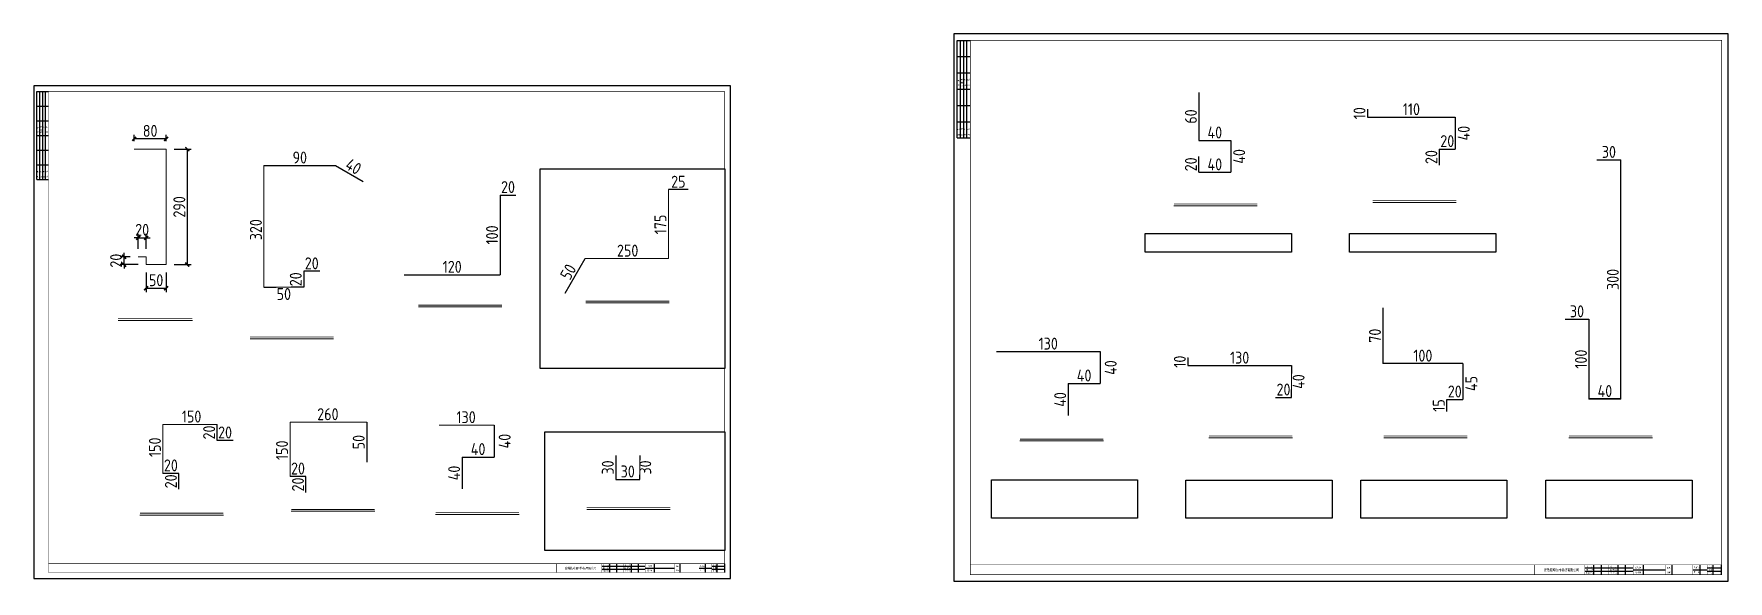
# Model space of a CAD drawing. Extents: x -196983 to 471790, y -783661 to 190401.
# Drawn here: x -107898 to -65409, y -10974 to 2758 of the extents above; entities that cross this region are included whole.
import ezdxf

# ---------------------------------------------------------------- set-up
doc = ezdxf.new("R2010")
doc.units = 0
doc.header["$LTSCALE"] = 1000
doc.header["$MEASUREMENT"] = 0
doc.layers.add('_TCH_MASK', color=7, linetype='Continuous')
doc.layers.add('PUB_TITLE', color=4, linetype='Continuous')
doc.styles.get("Standard").update_dxf_attribs({"font": 'gbenor.shx', "bigfont": 'gbcbig.shx'})
doc.styles.add('图框', font='')
doc.styles.get('图框').set_extended_font_data('SimSun')
doc.dimstyles.get("Standard").update_dxf_attribs({"dimscale": 100, "dimtxt": 3.5, "dimasz": 1, "dimexe": 2.5, "dimexo": 3, "dimgap": 1.5, "dimtad": 1, "dimdec": 0, "dimzin": 0, "dimdsep": 46, "dimtxsty": 'Standard', "dimblk": 'ARCHTICK', "dimcen": 0.09, "dimadec": 0, "dimazin": 0, "dimtfac": 1, "dimtdec": 0, "dimtix": 1, "dimtmove": 2, "dimatfit": 3, "dimfxl": 1, "dimtolj": 1, "dimtzin": 0, "dimarcsym": 0})

# ---------------------------------------------------------------- blocks, each defined once
blk = doc.blocks.new('*D1706')
at = {"layer": '_TCH_MASK', "color": 0, "lineweight": -2}
blk.add_line((-83760, -5215), (-81160, -5215), dxfattribs=at)
at = {"layer": 'Defpoints', "color": 0}
for p in [(-83760, -5215), (-81160, -5215), (-81160, -5215)]:
    blk.add_point(p, dxfattribs=at)
at = {"layer": '_TCH_MASK', "color": 0, "lineweight": 15, "insert": (-82460, -5015), "char_height": 300, "attachment_point": 5}
blk.add_mtext('\\A1;130', dxfattribs=at)
blk = doc.blocks.new('_ArchTick')
at = {"color": 0, "linetype": 'ByBlock', "const_width": 0.4}
blk.add_lwpolyline([(-0.5, -0.5), (0.5, 0.5)], dxfattribs=at)
blk = doc.blocks.new('*D1707')
at = {"layer": '_TCH_MASK', "color": 0, "lineweight": -2}
blk.add_line((-81160, -5215), (-81160, -6015), dxfattribs=at)
at = {"layer": 'Defpoints', "color": 0}
for p in [(-81160, -5215), (-81160, -6015), (-81160, -6015)]:
    blk.add_point(p, dxfattribs=at)
at = {"layer": '_TCH_MASK', "color": 0, "lineweight": 15, "insert": (-80893, -5615), "char_height": 300, "attachment_point": 5, "rotation": 90}
blk.add_mtext('\\A1;40', dxfattribs=at)
blk = doc.blocks.new('*D1708')
at = {"layer": '_TCH_MASK', "color": 0, "lineweight": -2}
blk.add_line((-81960, -6015), (-81160, -6015), dxfattribs=at)
at = {"layer": 'Defpoints', "color": 0}
for p in [(-81960, -6015), (-81160, -6015), (-81160, -6015)]:
    blk.add_point(p, dxfattribs=at)
at = {"layer": '_TCH_MASK', "color": 0, "lineweight": 15, "insert": (-81560, -5815), "char_height": 300, "attachment_point": 5}
blk.add_mtext('\\A1;40', dxfattribs=at)
blk = doc.blocks.new('*D1709')
at = {"layer": '_TCH_MASK', "color": 0, "lineweight": -2}
blk.add_line((-81960, -6015), (-81960, -6815), dxfattribs=at)
at = {"layer": 'Defpoints', "color": 0}
for p in [(-81960, -6015), (-81960, -6815), (-81960, -6815)]:
    blk.add_point(p, dxfattribs=at)
at = {"layer": '_TCH_MASK', "color": 0, "lineweight": 15, "insert": (-82160, -6415), "char_height": 300, "attachment_point": 5, "rotation": 90}
blk.add_mtext('\\A1;40', dxfattribs=at)
blk = doc.blocks.new('*D1710')
at = {"layer": '_TCH_MASK', "color": 0, "lineweight": -2}
blk.add_line((-78960, -5367), (-78960, -5567), dxfattribs=at)
at = {"layer": 'Defpoints', "color": 0}
for p in [(-78960, -5367), (-78960, -5567), (-78960, -5567)]:
    blk.add_point(p, dxfattribs=at)
at = {"layer": '_TCH_MASK', "color": 0, "lineweight": 15, "insert": (-79160, -5467), "char_height": 300, "attachment_point": 5, "rotation": 90}
blk.add_mtext('\\A1;10', dxfattribs=at)
blk = doc.blocks.new('*D1711')
at = {"layer": '_TCH_MASK', "color": 0, "lineweight": -2}
blk.add_line((-78960, -5567), (-76360, -5567), dxfattribs=at)
at = {"layer": 'Defpoints', "color": 0}
for p in [(-78960, -5567), (-76360, -5567), (-76360, -5567)]:
    blk.add_point(p, dxfattribs=at)
at = {"layer": '_TCH_MASK', "color": 0, "lineweight": 15, "insert": (-77660, -5367), "char_height": 300, "attachment_point": 5}
blk.add_mtext('\\A1;130', dxfattribs=at)
blk = doc.blocks.new('*D1712')
at = {"layer": '_TCH_MASK', "color": 0, "lineweight": -2}
for p, q in [((-76360, -5567), (-76360, -5767)), ((-76360, -6367), (-76360, -6167))]:
    blk.add_line(p, q, dxfattribs=at)
at = {"layer": 'Defpoints', "color": 0}
for p in [(-76360, -5567), (-76360, -6367), (-76360, -6367)]:
    blk.add_point(p, dxfattribs=at)
at = {"layer": '_TCH_MASK', "color": 0, "lineweight": 15, "insert": (-76181, -5967), "char_height": 300, "attachment_point": 5, "rotation": 90}
blk.add_mtext('\\A1;40', dxfattribs=at)
blk = doc.blocks.new('*D1713')
at = {"layer": '_TCH_MASK', "color": 0, "lineweight": -2}
blk.add_line((-76760, -6367), (-76360, -6367), dxfattribs=at)
at = {"layer": 'Defpoints', "color": 0}
for p in [(-76760, -6367), (-76360, -6367), (-76360, -6367)]:
    blk.add_point(p, dxfattribs=at)
at = {"layer": '_TCH_MASK', "color": 0, "lineweight": 15, "insert": (-76560, -6167), "char_height": 300, "attachment_point": 5}
blk.add_mtext('\\A1;20', dxfattribs=at)
blk = doc.blocks.new('*D1714')
at = {"layer": '_TCH_MASK', "color": 0, "lineweight": -2}
blk.add_line((-74065, -4116), (-74065, -5516), dxfattribs=at)
at = {"layer": 'Defpoints', "color": 0}
for p in [(-74065, -4116), (-74065, -5516), (-74065, -5516)]:
    blk.add_point(p, dxfattribs=at)
at = {"layer": '_TCH_MASK', "color": 0, "lineweight": 15, "insert": (-74265, -4816), "char_height": 300, "attachment_point": 5, "rotation": 90}
blk.add_mtext('\\A1;70', dxfattribs=at)
blk = doc.blocks.new('*D1715')
at = {"layer": '_TCH_MASK', "color": 0, "lineweight": -2}
blk.add_line((-72065, -5516), (-74065, -5516), dxfattribs=at)
at = {"layer": 'Defpoints', "color": 0}
for p in [(-74065, -5516), (-74065, -5516), (-72065, -5516)]:
    blk.add_point(p, dxfattribs=at)
at = {"layer": '_TCH_MASK', "color": 0, "lineweight": 15, "insert": (-73065, -5316), "char_height": 300, "attachment_point": 5}
blk.add_mtext('\\A1;100', dxfattribs=at)
blk = doc.blocks.new('*D1716')
at = {"layer": '_TCH_MASK', "color": 0, "lineweight": -2}
blk.add_line((-72065, -5516), (-72065, -6416), dxfattribs=at)
at = {"layer": 'Defpoints', "color": 0}
for p in [(-72065, -5516), (-72065, -6416), (-72065, -6416)]:
    blk.add_point(p, dxfattribs=at)
at = {"layer": '_TCH_MASK', "color": 0, "lineweight": 15, "insert": (-71848, -6016), "char_height": 300, "attachment_point": 5, "rotation": 90}
blk.add_mtext('\\A1;45', dxfattribs=at)
blk = doc.blocks.new('*D1717')
at = {"layer": '_TCH_MASK', "color": 0, "lineweight": -2}
blk.add_line((-72465, -6416), (-72065, -6416), dxfattribs=at)
at = {"layer": 'Defpoints', "color": 0}
for p in [(-72465, -6416), (-72065, -6416), (-72065, -6416)]:
    blk.add_point(p, dxfattribs=at)
at = {"layer": '_TCH_MASK', "color": 0, "lineweight": 15, "insert": (-72265, -6216), "char_height": 300, "attachment_point": 5}
blk.add_mtext('\\A1;20', dxfattribs=at)
blk = doc.blocks.new('*D1718')
at = {"layer": '_TCH_MASK', "color": 0, "lineweight": -2}
blk.add_line((-72465, -6716), (-72465, -6416), dxfattribs=at)
at = {"layer": 'Defpoints', "color": 0}
for p in [(-72465, -6416), (-72465, -6416), (-72465, -6716)]:
    blk.add_point(p, dxfattribs=at)
at = {"layer": '_TCH_MASK', "color": 0, "lineweight": 15, "insert": (-72665, -6566), "char_height": 300, "attachment_point": 5, "rotation": 90}
blk.add_mtext('\\A1;15', dxfattribs=at)
blk = doc.blocks.new('*D1719')
at = {"layer": '_TCH_MASK', "color": 0, "lineweight": -2}
blk.add_line((-69499, -4404), (-68899, -4404), dxfattribs=at)
at = {"layer": 'Defpoints', "color": 0}
for p in [(-69499, -4404), (-68899, -4404), (-68899, -4404)]:
    blk.add_point(p, dxfattribs=at)
at = {"layer": '_TCH_MASK', "color": 0, "lineweight": 15, "insert": (-69199, -4204), "char_height": 300, "attachment_point": 5}
blk.add_mtext('\\A1;30', dxfattribs=at)
blk = doc.blocks.new('*D1720')
at = {"layer": '_TCH_MASK', "color": 0, "lineweight": -2}
blk.add_line((-68899, -4404), (-68899, -6404), dxfattribs=at)
at = {"layer": 'Defpoints', "color": 0}
for p in [(-68899, -4404), (-68899, -6404), (-68899, -6404)]:
    blk.add_point(p, dxfattribs=at)
at = {"layer": '_TCH_MASK', "color": 0, "lineweight": 15, "insert": (-69099, -5404), "char_height": 300, "attachment_point": 5, "rotation": 90}
blk.add_mtext('\\A1;100', dxfattribs=at)
blk = doc.blocks.new('*D1721')
at = {"layer": '_TCH_MASK', "color": 0, "lineweight": -2}
blk.add_line((-68099, -6404), (-68899, -6404), dxfattribs=at)
at = {"layer": 'Defpoints', "color": 0}
for p in [(-68899, -6404), (-68899, -6404), (-68099, -6404)]:
    blk.add_point(p, dxfattribs=at)
at = {"layer": '_TCH_MASK', "color": 0, "lineweight": 15, "insert": (-68499, -6204), "char_height": 300, "attachment_point": 5}
blk.add_mtext('\\A1;40', dxfattribs=at)
blk = doc.blocks.new('*D1722')
at = {"layer": '_TCH_MASK', "color": 0, "lineweight": -2}
blk.add_line((-68099, -6404), (-68099, -404), dxfattribs=at)
at = {"layer": 'Defpoints', "color": 0}
for p in [(-68099, -404), (-68099, -404), (-68099, -6404)]:
    blk.add_point(p, dxfattribs=at)
at = {"layer": '_TCH_MASK', "color": 0, "lineweight": 15, "insert": (-68299, -3404), "char_height": 300, "attachment_point": 5, "rotation": 90}
blk.add_mtext('\\A1;300', dxfattribs=at)
blk = doc.blocks.new('*D1723')
at = {"layer": '_TCH_MASK', "color": 0, "lineweight": -2}
blk.add_line((-68699, -404), (-68099, -404), dxfattribs=at)
at = {"layer": 'Defpoints', "color": 0}
for p in [(-68699, -404), (-68099, -404), (-68099, -404)]:
    blk.add_point(p, dxfattribs=at)
at = {"layer": '_TCH_MASK', "color": 0, "lineweight": 15, "insert": (-68399, -204), "char_height": 300, "attachment_point": 5}
blk.add_mtext('\\A1;30', dxfattribs=at)
blk = doc.blocks.new('*D1724')
at = {"layer": '_TCH_MASK', "color": 0, "lineweight": -2}
blk.add_line((-78682, 1284), (-78682, 84), dxfattribs=at)
at = {"layer": 'Defpoints', "color": 0}
for p in [(-78682, 1284), (-78682, 84), (-78682, 84)]:
    blk.add_point(p, dxfattribs=at)
at = {"layer": '_TCH_MASK', "color": 0, "lineweight": 15, "insert": (-78882, 684), "char_height": 300, "attachment_point": 5, "rotation": 90}
blk.add_mtext('\\A1;60', dxfattribs=at)
blk = doc.blocks.new('*D1725')
at = {"layer": '_TCH_MASK', "color": 0, "lineweight": -2}
blk.add_line((-78682, 84), (-77882, 84), dxfattribs=at)
at = {"layer": 'Defpoints', "color": 0}
for p in [(-78682, 84), (-77882, 84), (-77882, 84)]:
    blk.add_point(p, dxfattribs=at)
at = {"layer": '_TCH_MASK', "color": 0, "lineweight": 15, "insert": (-78282, 284), "char_height": 300, "attachment_point": 5}
blk.add_mtext('\\A1;40', dxfattribs=at)
blk = doc.blocks.new('*D1726')
at = {"layer": '_TCH_MASK', "color": 0, "lineweight": -2}
blk.add_line((-77882, 84), (-77882, -716), dxfattribs=at)
at = {"layer": 'Defpoints', "color": 0}
for p in [(-77882, 84), (-77882, -716), (-77882, -716)]:
    blk.add_point(p, dxfattribs=at)
at = {"layer": '_TCH_MASK', "color": 0, "lineweight": 15, "insert": (-77671, -316), "char_height": 300, "attachment_point": 5, "rotation": 90}
blk.add_mtext('\\A1;40', dxfattribs=at)
blk = doc.blocks.new('*D1727')
at = {"layer": '_TCH_MASK', "color": 0, "lineweight": -2}
blk.add_line((-78682, -716), (-77882, -716), dxfattribs=at)
at = {"layer": 'Defpoints', "color": 0}
for p in [(-78682, -716), (-77882, -716), (-77882, -716)]:
    blk.add_point(p, dxfattribs=at)
at = {"layer": '_TCH_MASK', "color": 0, "lineweight": 15, "insert": (-78282, -516), "char_height": 300, "attachment_point": 5}
blk.add_mtext('\\A1;40', dxfattribs=at)
blk = doc.blocks.new('*D1728')
at = {"layer": '_TCH_MASK', "color": 0, "lineweight": -2}
blk.add_line((-78682, -716), (-78682, -316), dxfattribs=at)
at = {"layer": 'Defpoints', "color": 0}
for p in [(-78682, -316), (-78682, -316), (-78682, -716)]:
    blk.add_point(p, dxfattribs=at)
at = {"layer": '_TCH_MASK', "color": 0, "lineweight": 15, "insert": (-78882, -516), "char_height": 300, "attachment_point": 5, "rotation": 90}
blk.add_mtext('\\A1;20', dxfattribs=at)
blk = doc.blocks.new('*D1729')
at = {"layer": '_TCH_MASK', "color": 0, "lineweight": -2}
blk.add_line((-74452, 867), (-74452, 667), dxfattribs=at)
at = {"layer": 'Defpoints', "color": 0}
for p in [(-74452, 867), (-74452, 667), (-74452, 667)]:
    blk.add_point(p, dxfattribs=at)
at = {"layer": '_TCH_MASK', "color": 0, "lineweight": 15, "insert": (-74652, 767), "char_height": 300, "attachment_point": 5, "rotation": 90}
blk.add_mtext('\\A1;10', dxfattribs=at)
blk = doc.blocks.new('*D1730')
at = {"layer": '_TCH_MASK', "color": 0, "lineweight": -2}
blk.add_line((-74452, 667), (-72252, 667), dxfattribs=at)
at = {"layer": 'Defpoints', "color": 0}
for p in [(-74452, 667), (-72252, 667), (-72252, 667)]:
    blk.add_point(p, dxfattribs=at)
at = {"layer": '_TCH_MASK', "color": 0, "lineweight": 15, "insert": (-73352, 867), "char_height": 300, "attachment_point": 5}
blk.add_mtext('\\A1;110', dxfattribs=at)
blk = doc.blocks.new('*D1731')
at = {"layer": '_TCH_MASK', "color": 0, "lineweight": -2}
blk.add_line((-72252, 667), (-72252, -133), dxfattribs=at)
at = {"layer": 'Defpoints', "color": 0}
for p in [(-72252, 667), (-72252, -133), (-72252, -133)]:
    blk.add_point(p, dxfattribs=at)
at = {"layer": '_TCH_MASK', "color": 0, "lineweight": 15, "insert": (-72038, 267), "char_height": 300, "attachment_point": 5, "rotation": 90}
blk.add_mtext('\\A1;40', dxfattribs=at)
blk = doc.blocks.new('*D1732')
at = {"layer": '_TCH_MASK', "color": 0, "lineweight": -2}
blk.add_line((-72652, -133), (-72252, -133), dxfattribs=at)
at = {"layer": 'Defpoints', "color": 0}
for p in [(-72652, -133), (-72252, -133), (-72252, -133)]:
    blk.add_point(p, dxfattribs=at)
at = {"layer": '_TCH_MASK', "color": 0, "lineweight": 15, "insert": (-72452, 67), "char_height": 300, "attachment_point": 5}
blk.add_mtext('\\A1;20', dxfattribs=at)
blk = doc.blocks.new('*D1733')
at = {"layer": '_TCH_MASK', "color": 0, "lineweight": -2}
blk.add_line((-72652, -133), (-72652, -533), dxfattribs=at)
at = {"layer": 'Defpoints', "color": 0}
for p in [(-72652, -133), (-72652, -533), (-72652, -533)]:
    blk.add_point(p, dxfattribs=at)
at = {"layer": '_TCH_MASK', "color": 0, "lineweight": 15, "insert": (-72852, -333), "char_height": 300, "attachment_point": 5, "rotation": 90}
blk.add_mtext('\\A1;20', dxfattribs=at)
blk = doc.blocks.new('$titleblk$00000095')
for p, q in [((-150, 20), (-150, 0)), ((-150, 20), (0, 20)), ((-150, 15), (-75, 15)), ((-150, 10), (-75, 10)), ((-150, 5), (-75, 5)), ((-125, 20), (-125, 0)), ((-100, 20), (-100, 0)), ((-75, 20), (-75, 0)), ((-75, 20), (-75, 0)), ((-75, 15), (0, 15)), ((-75, 10), (0, 10)), ((-75, 5), (0, 5)), ((-50, 20), (-50, 0)), ((-25, 20), (-25, 0)), ((0, 20), (0, 0))]:
    blk.add_line(p, q)
at = {"width": 0.8}
for s, p in [('建   筑', (-146.4, 15.6)), ('结   构', (-146.4, 10.9)), ('通   讯', (-146.4, 0.9)), ('电   气', (-146.4, 5.6)), ('给 排 水', (-71, 10.9)), ('暖  通', (-70.3, 15.7)), ('工   艺', (-70.3, 6.1)), ('自   控', (-70.3, 1.2))]:
    blk.add_text(s, height=3.51, dxfattribs=at).set_placement(p)
blk = doc.blocks.new('新块')
for p, q in [((-5840, 800), (-8800, 800)), ((-5840, 600), (-8800, 600)), ((-8240, 400), (-8240, 1000)), ((-7780, 400), (-7780, 1000)), ((-6760, 400), (-6760, 1000)), ((-6300, 400), (-6300, 1000)), ((-5840, 700), (-3840, 700)), ((-5200, 400), (-5200, 1000)), ((-3440, 400), (-3440, 1000)), ((-2160, 700), (-1280, 700)), ((-1720, 400), (-1720, 1000)), ((-400, 800), (-1280, 800)), ((-400, 600), (-1280, 600)), ((-920, 400), (-920, 1000)), ((-400, 400), (-400, 1000))]:
    blk.add_line(p, q)
for points, const_width in [([(-11880, 400), (-11880, 1000), (-400, 1000)], 32), ([(-8800, 400), (-8800, 1000)], 20), ([(-7320, 400), (-7320, 1000)], 20), ([(-5840, 400), (-5840, 1000)], 20), ([(-3840, 400), (-3840, 1000)], 20), ([(-2160, 400), (-2160, 1000)], 20), ([(-1280, 400), (-1280, 1000)], 20)]:
    blk.add_lwpolyline(points, dxfattribs=dict(const_width=const_width))
at = {"layer": 'PUB_TITLE'}
blk.add_lwpolyline([(-47560, 0), (0, 0), (0, 33640), (-47560, 33640)], close=True, dxfattribs=at)
at = {"layer": 'PUB_TITLE', "const_width": 40}
blk.add_lwpolyline([(-46560, 400), (-400, 400), (-400, 33240), (-46560, 33240)], close=True, dxfattribs=at)
at = {"layer": 'PUB_TITLE', "const_width": 32}
blk.add_lwpolyline([(-400, 1000), (-46560, 1000)], dxfattribs=at)
at = {"layer": 'PUB_TITLE', "xscale": 40, "yscale": 40, "zscale": 40, "rotation": 90}
blk.add_blockref('$titleblk$00000095', (-46560, 33240), dxfattribs=at)
at = {"style": '图框', "width": 0.8}
for s, height, p in [('安徽乾坤建材科技有限公司', 160, (-11315, 604)), ('项目负责人', 80, (-8739, 457)), ('审    核', 80, (-8702, 659)), ('审    定', 80, (-8701, 854)), ('设计负责人', 80, (-7265, 659)), ('校    对', 80, (-7217, 851)), ('设 计 人', 80, (-7213, 457)), ('项目名称', 80, (-5712, 494)), ('工程名称', 80, (-5712, 794)), ('名称', 80, (-3732, 498)), ('图纸', 80, (-3732, 778)), ('工程编号', 80, (-2112, 803)), ('图   号', 80, (-2098, 504)), ('比 例', 80, (-1211, 457)), ('阶 段', 80, (-1205, 851)), ('日 期', 80, (-1212, 659))]:
    blk.add_text(s, height=height, dxfattribs=at).set_placement(p)
for tag, p in [('项目负责人', (-8228, 444)), ('审定人', (-8147, 838)), ('审核人', (-8147, 641)), ('设计负责人', (-6745, 649)), ('设计人', (-6659, 447)), ('校对', (-6621, 837)), ('项目名称', (-5026, 479)), ('工程名称', (-5026, 781)), ('图名', (-3347, 649)), ('图号', (-1657, 502)), ('日期', (-905, 632)), ('阶段', (-810, 832)), ('比例', (-810, 446))]:
    blk.add_attdef(tag, p, '', height=120)
blk = doc.blocks.new('*D1792')
at = {"layer": '_TCH_MASK', "color": 0, "lineweight": -2}
blk.add_line((-96358, -7061), (-96358, -7861), dxfattribs=at)
at = {"layer": 'Defpoints', "color": 0}
for p in [(-96358, -7061), (-96358, -7861), (-96358, -7861)]:
    blk.add_point(p, dxfattribs=at)
at = {"layer": '_TCH_MASK', "color": 0, "lineweight": 15, "insert": (-96091, -7461), "char_height": 300, "attachment_point": 5, "rotation": 90}
blk.add_mtext('\\A1;40', dxfattribs=at)
blk = doc.blocks.new('*D1793')
at = {"layer": '_TCH_MASK', "color": 0, "lineweight": -2}
blk.add_line((-97158, -7861), (-96358, -7861), dxfattribs=at)
at = {"layer": 'Defpoints', "color": 0}
for p in [(-97158, -7861), (-96358, -7861), (-96358, -7861)]:
    blk.add_point(p, dxfattribs=at)
at = {"layer": '_TCH_MASK', "color": 0, "lineweight": 15, "insert": (-96758, -7661), "char_height": 300, "attachment_point": 5}
blk.add_mtext('\\A1;40', dxfattribs=at)
blk = doc.blocks.new('*D1794')
at = {"layer": '_TCH_MASK', "color": 0, "lineweight": -2}
blk.add_line((-97158, -7861), (-97158, -8661), dxfattribs=at)
at = {"layer": 'Defpoints', "color": 0}
for p in [(-97158, -7861), (-97158, -8661), (-97158, -8661)]:
    blk.add_point(p, dxfattribs=at)
at = {"layer": '_TCH_MASK', "color": 0, "lineweight": 15, "insert": (-97358, -8261), "char_height": 300, "attachment_point": 5, "rotation": 90}
blk.add_mtext('\\A1;40', dxfattribs=at)
blk = doc.blocks.new('*D1795')
at = {"layer": '_TCH_MASK', "color": 0, "lineweight": -2}
blk.add_line((-93305, -7822), (-93305, -8422), dxfattribs=at)
at = {"layer": 'Defpoints', "color": 0}
for p in [(-93305, -7822), (-93305, -8422), (-93305, -8422)]:
    blk.add_point(p, dxfattribs=at)
at = {"layer": '_TCH_MASK', "color": 0, "lineweight": 15, "insert": (-93505, -8122), "char_height": 300, "attachment_point": 5, "rotation": 90}
blk.add_mtext('\\A1;30', dxfattribs=at)
blk = doc.blocks.new('*D1796')
at = {"layer": '_TCH_MASK', "color": 0, "lineweight": -2}
blk.add_line((-93305, -8422), (-92705, -8422), dxfattribs=at)
at = {"layer": 'Defpoints', "color": 0}
for p in [(-93305, -8422), (-92705, -8422), (-92705, -8422)]:
    blk.add_point(p, dxfattribs=at)
at = {"layer": '_TCH_MASK', "color": 0, "lineweight": 15, "insert": (-93005, -8222), "char_height": 300, "attachment_point": 5}
blk.add_mtext('\\A1;30', dxfattribs=at)
blk = doc.blocks.new('*D1797')
at = {"layer": '_TCH_MASK', "color": 0, "lineweight": -2}
for p, q in [((-92705, -7822), (-92705, -7935)), ((-92705, -8422), (-92705, -8310))]:
    blk.add_line(p, q, dxfattribs=at)
at = {"layer": 'Defpoints', "color": 0}
for p in [(-92705, -7822), (-92705, -8422), (-92705, -8422)]:
    blk.add_point(p, dxfattribs=at)
at = {"layer": '_TCH_MASK', "color": 0, "lineweight": 15, "insert": (-92566, -8122), "char_height": 300, "attachment_point": 5, "rotation": 90}
blk.add_mtext('\\A1;30', dxfattribs=at)
blk = doc.blocks.new('*D1798')
at = {"layer": '_TCH_MASK', "color": 0, "lineweight": -2}
blk.add_line((-101075, -8749), (-101075, -8349), dxfattribs=at)
at = {"layer": 'Defpoints', "color": 0}
for p in [(-101075, -8349), (-101075, -8349), (-101075, -8749)]:
    blk.add_point(p, dxfattribs=at)
at = {"layer": '_TCH_MASK', "color": 0, "lineweight": 15, "insert": (-101275, -8549), "char_height": 300, "attachment_point": 5, "rotation": 90}
blk.add_mtext('\\A1;20', dxfattribs=at)
blk = doc.blocks.new('*D1799')
at = {"layer": '_TCH_MASK', "color": 0, "lineweight": -2}
blk.add_line((-101075, -8349), (-101475, -8349), dxfattribs=at)
at = {"layer": 'Defpoints', "color": 0}
for p in [(-101475, -8349), (-101475, -8349), (-101075, -8349)]:
    blk.add_point(p, dxfattribs=at)
at = {"layer": '_TCH_MASK', "color": 0, "lineweight": 15, "insert": (-101275, -8149), "char_height": 300, "attachment_point": 5}
blk.add_mtext('\\A1;20', dxfattribs=at)
blk = doc.blocks.new('*D1800')
at = {"layer": '_TCH_MASK', "color": 0, "lineweight": -2}
blk.add_line((-99552, -6986), (-99552, -7986), dxfattribs=at)
at = {"layer": 'Defpoints', "color": 0}
for p in [(-99552, -6986), (-99552, -7986), (-99552, -7986)]:
    blk.add_point(p, dxfattribs=at)
at = {"layer": '_TCH_MASK', "color": 0, "lineweight": 15, "insert": (-99752, -7486), "char_height": 300, "attachment_point": 5, "rotation": 90}
blk.add_mtext('\\A1;50', dxfattribs=at)
blk = doc.blocks.new('*D1801')
at = {"layer": '_TCH_MASK', "color": 0, "lineweight": -2}
blk.add_line((-102904, -7444), (-103304, -7444), dxfattribs=at)
at = {"layer": 'Defpoints', "color": 0}
for p in [(-103304, -7444), (-103304, -7444), (-102904, -7444)]:
    blk.add_point(p, dxfattribs=at)
at = {"layer": '_TCH_MASK', "color": 0, "lineweight": 15, "insert": (-103104, -7244), "char_height": 300, "attachment_point": 5}
blk.add_mtext('\\A1;20', dxfattribs=at)
blk = doc.blocks.new('*D1802')
at = {"layer": '_TCH_MASK', "color": 0, "lineweight": -2}
blk.add_line((-103304, -7444), (-103304, -7044), dxfattribs=at)
at = {"layer": 'Defpoints', "color": 0}
for p in [(-103304, -7044), (-103304, -7044), (-103304, -7444)]:
    blk.add_point(p, dxfattribs=at)
at = {"layer": '_TCH_MASK', "color": 0, "lineweight": 15, "insert": (-103504, -7244), "char_height": 300, "attachment_point": 5, "rotation": 90}
blk.add_mtext('\\A1;20', dxfattribs=at)
blk = doc.blocks.new('*D1803')
at = {"layer": '_TCH_MASK', "color": 0, "lineweight": -2}
blk.add_line((-104262, -8270), (-104662, -8270), dxfattribs=at)
at = {"layer": 'Defpoints', "color": 0}
for p in [(-104662, -8270), (-104662, -8270), (-104262, -8270)]:
    blk.add_point(p, dxfattribs=at)
at = {"layer": '_TCH_MASK', "color": 0, "lineweight": 15, "insert": (-104462, -8070), "char_height": 300, "attachment_point": 5}
blk.add_mtext('\\A1;20', dxfattribs=at)
blk = doc.blocks.new('*D1804')
at = {"layer": '_TCH_MASK', "color": 0, "lineweight": -2}
blk.add_line((-104262, -8670), (-104262, -8270), dxfattribs=at)
at = {"layer": 'Defpoints', "color": 0}
for p in [(-104262, -8270), (-104262, -8270), (-104262, -8670)]:
    blk.add_point(p, dxfattribs=at)
at = {"layer": '_TCH_MASK', "color": 0, "lineweight": 15, "insert": (-104462, -8470), "char_height": 300, "attachment_point": 5, "rotation": 90}
blk.add_mtext('\\A1;20', dxfattribs=at)
blk = doc.blocks.new('*D1805')
at = {"layer": '_TCH_MASK', "color": 0, "lineweight": -2}
blk.add_line((-91486, -1151), (-91986, -1151), dxfattribs=at)
at = {"layer": 'Defpoints', "color": 0}
for p in [(-91986, -1151), (-91986, -1151), (-91486, -1151)]:
    blk.add_point(p, dxfattribs=at)
at = {"layer": '_TCH_MASK', "color": 0, "lineweight": 15, "insert": (-91736, -951), "char_height": 300, "attachment_point": 5}
blk.add_mtext('\\A1;25', dxfattribs=at)
blk = doc.blocks.new('*D1806')
at = {"layer": '_TCH_MASK', "color": 0, "lineweight": -2}
blk.add_line((-94575, -3747), (-94075, -2881), dxfattribs=at)
at = {"layer": 'Defpoints', "color": 0}
for p in [(-94075, -2881), (-94075, -2881), (-94575, -3747)]:
    blk.add_point(p, dxfattribs=at)
at = {"layer": '_TCH_MASK', "color": 0, "lineweight": 15, "insert": (-94498, -3214), "char_height": 300, "attachment_point": 5, "rotation": 60}
blk.add_mtext('\\A1;50', dxfattribs=at)
blk = doc.blocks.new('*D1807')
at = {"layer": '_TCH_MASK', "color": 0, "lineweight": -2}
blk.add_line((-98608, -3287), (-96208, -3287), dxfattribs=at)
at = {"layer": 'Defpoints', "color": 0}
for p in [(-98608, -3287), (-96208, -3287), (-96208, -3287)]:
    blk.add_point(p, dxfattribs=at)
at = {"layer": '_TCH_MASK', "color": 0, "lineweight": 15, "insert": (-97408, -3087), "char_height": 300, "attachment_point": 5}
blk.add_mtext('\\A1;120', dxfattribs=at)
blk = doc.blocks.new('*D1808')
at = {"layer": '_TCH_MASK', "color": 0, "lineweight": -2}
blk.add_line((-96208, -1287), (-96208, -3287), dxfattribs=at)
at = {"layer": 'Defpoints', "color": 0}
for p in [(-96208, -1287), (-96208, -3287), (-96208, -3287)]:
    blk.add_point(p, dxfattribs=at)
at = {"layer": '_TCH_MASK', "color": 0, "lineweight": 15, "insert": (-96408, -2287), "char_height": 300, "attachment_point": 5, "rotation": 90}
blk.add_mtext('\\A1;100', dxfattribs=at)
blk = doc.blocks.new('*D1809')
at = {"layer": '_TCH_MASK', "color": 0, "lineweight": -2}
blk.add_line((-96208, -1287), (-95808, -1287), dxfattribs=at)
at = {"layer": 'Defpoints', "color": 0}
for p in [(-96208, -1287), (-95808, -1287), (-95808, -1287)]:
    blk.add_point(p, dxfattribs=at)
at = {"layer": '_TCH_MASK', "color": 0, "lineweight": 15, "insert": (-96008, -1087), "char_height": 300, "attachment_point": 5}
blk.add_mtext('\\A1;20', dxfattribs=at)
blk = doc.blocks.new('*D1810')
at = {"layer": '_TCH_MASK', "color": 0, "lineweight": -2}
blk.add_line((-100730, -3200), (-101130, -3200), dxfattribs=at)
at = {"layer": 'Defpoints', "color": 0}
for p in [(-101130, -3200), (-101130, -3200), (-100730, -3200)]:
    blk.add_point(p, dxfattribs=at)
at = {"layer": '_TCH_MASK', "color": 0, "lineweight": 15, "insert": (-100930, -3000), "char_height": 300, "attachment_point": 5}
blk.add_mtext('\\A1;20', dxfattribs=at)
blk = doc.blocks.new('*D1811')
at = {"layer": '_TCH_MASK', "color": 0, "lineweight": -2}
blk.add_line((-101130, -3200), (-101130, -3600), dxfattribs=at)
at = {"layer": 'Defpoints', "color": 0}
for p in [(-101130, -3200), (-101130, -3600), (-101130, -3600)]:
    blk.add_point(p, dxfattribs=at)
at = {"layer": '_TCH_MASK', "color": 0, "lineweight": 15, "insert": (-101330, -3400), "char_height": 300, "attachment_point": 5, "rotation": 90}
blk.add_mtext('\\A1;20', dxfattribs=at)
blk = doc.blocks.new('*D1812')
at = {"layer": '_TCH_MASK', "color": 0, "lineweight": -2}
for p, q in [((-102130, -3600), (-101818, -3600)), ((-101130, -3600), (-101442, -3600))]:
    blk.add_line(p, q, dxfattribs=at)
at = {"layer": 'Defpoints', "color": 0}
for p in [(-102130, -3600), (-101130, -3600), (-101130, -3600)]:
    blk.add_point(p, dxfattribs=at)
at = {"layer": '_TCH_MASK', "color": 0, "lineweight": 15, "insert": (-101630, -3770), "char_height": 300, "attachment_point": 5}
blk.add_mtext('\\A1;50', dxfattribs=at)
blk = doc.blocks.new('*D1813')
at = {"layer": '_TCH_MASK', "color": 0, "lineweight": -2}
blk.add_line((-102130, -545), (-100330, -545), dxfattribs=at)
at = {"layer": 'Defpoints', "color": 0}
for p in [(-102130, -545), (-100330, -545), (-100330, -545)]:
    blk.add_point(p, dxfattribs=at)
at = {"layer": '_TCH_MASK', "color": 0, "lineweight": 15, "insert": (-101230, -345), "char_height": 300, "attachment_point": 5}
blk.add_mtext('\\A1;90', dxfattribs=at)
blk = doc.blocks.new('*D1814')
at = {"layer": '_TCH_MASK', "color": 0, "lineweight": -2}
blk.add_line((-100330, -545), (-99637, -945), dxfattribs=at)
at = {"layer": 'Defpoints', "color": 0}
for p in [(-100330, -545), (-99637, -945), (-99637, -945)]:
    blk.add_point(p, dxfattribs=at)
at = {"layer": '_TCH_MASK', "color": 0, "lineweight": 15, "insert": (-99884, -571), "char_height": 300, "attachment_point": 5, "rotation": 330}
blk.add_mtext('\\A1;40', dxfattribs=at)
blk = doc.blocks.new('*D1815')
at = {"layer": '_TCH_MASK', "color": 0, "lineweight": -2}
for p, q in [((-105383, 67), (-105383, 224)), ((-104583, 124), (-105383, 124)), ((-104583, 67), (-104583, 224))]:
    blk.add_line(p, q, dxfattribs=at)
at = {"layer": 'Defpoints', "color": 0}
for p in [(-105383, 124), (-105383, -133), (-104583, -133)]:
    blk.add_point(p, dxfattribs=at)
at = {"layer": '_TCH_MASK', "color": 0, "lineweight": -2, "xscale": 100, "yscale": 100, "zscale": 100, "rotation": 180}
blk.add_blockref('_ArchTick', (-105383, 124), dxfattribs=at)
at = {"layer": '_TCH_MASK', "color": 0, "lineweight": -2, "xscale": 100, "yscale": 100, "zscale": 100}
blk.add_blockref('_ArchTick', (-104583, 124), dxfattribs=at)
at = {"layer": '_TCH_MASK', "color": 0, "lineweight": 15, "insert": (-104983, 324), "char_height": 300, "attachment_point": 5}
blk.add_mtext('\\A1;80', dxfattribs=at)
blk = doc.blocks.new('*D1816')
at = {"layer": '_TCH_MASK', "color": 0, "lineweight": -2}
for p, q in [((-104383, -133), (-103951, -133)), ((-104051, -133), (-104051, -3033)), ((-104383, -3033), (-103951, -3033))]:
    blk.add_line(p, q, dxfattribs=at)
at = {"layer": 'Defpoints', "color": 0}
for p in [(-104583, -133), (-104583, -3033), (-104051, -3033)]:
    blk.add_point(p, dxfattribs=at)
at = {"layer": '_TCH_MASK', "color": 0, "lineweight": -2, "xscale": 100, "yscale": 100, "zscale": 100}
for p, rotation in [((-104051, -133), 90), ((-104051, -3033), 270)]:
    blk.add_blockref('_ArchTick', p, dxfattribs=dict(at, rotation=rotation))
at = {"layer": '_TCH_MASK', "color": 0, "lineweight": 15, "insert": (-104251, -1583), "char_height": 300, "attachment_point": 5, "rotation": 90}
blk.add_mtext('\\A1;290', dxfattribs=at)
blk = doc.blocks.new('*D1817')
at = {"layer": '_TCH_MASK', "color": 0, "lineweight": -2}
for p, q in [((-105083, -3233), (-105083, -3723)), ((-104583, -3233), (-104583, -3723)), ((-105083, -3623), (-104583, -3623))]:
    blk.add_line(p, q, dxfattribs=at)
at = {"layer": 'Defpoints', "color": 0}
for p in [(-105083, -3033), (-104583, -3033), (-104583, -3623)]:
    blk.add_point(p, dxfattribs=at)
at = {"layer": '_TCH_MASK', "color": 0, "lineweight": -2, "xscale": 100, "yscale": 100, "zscale": 100, "rotation": 180}
blk.add_blockref('_ArchTick', (-105083, -3623), dxfattribs=at)
at = {"layer": '_TCH_MASK', "color": 0, "lineweight": -2, "xscale": 100, "yscale": 100, "zscale": 100}
blk.add_blockref('_ArchTick', (-104583, -3623), dxfattribs=at)
at = {"layer": '_TCH_MASK', "color": 0, "lineweight": 15, "insert": (-104833, -3423), "char_height": 300, "attachment_point": 5}
blk.add_mtext('\\A1;50', dxfattribs=at)
blk = doc.blocks.new('*D1818')
at = {"layer": '_TCH_MASK', "color": 0, "lineweight": -2}
for p, q in [((-105483, -2833), (-105736, -2833)), ((-105636, -2833), (-105636, -2733)), ((-105636, -3033), (-105636, -2833)), ((-105283, -3033), (-105736, -3033)), ((-105636, -3033), (-105636, -3133))]:
    blk.add_line(p, q, dxfattribs=at)
at = {"layer": 'Defpoints', "color": 0}
for p in [(-105636, -2833), (-105283, -2833), (-105083, -3033)]:
    blk.add_point(p, dxfattribs=at)
at = {"layer": '_TCH_MASK', "color": 0, "lineweight": -2, "xscale": 100, "yscale": 100, "zscale": 100}
for p, rotation in [((-105636, -2833), 270), ((-105636, -3033), 90)]:
    blk.add_blockref('_ArchTick', p, dxfattribs=dict(at, rotation=rotation))
at = {"layer": '_TCH_MASK', "color": 0, "lineweight": 15, "insert": (-105836, -2933), "char_height": 300, "attachment_point": 5, "rotation": 90}
blk.add_mtext('\\A1;20', dxfattribs=at)
blk = doc.blocks.new('*D1819')
at = {"layer": '_TCH_MASK', "color": 0, "lineweight": -2}
for p, q in [((-105283, -2359), (-105383, -2359)), ((-105283, -2633), (-105283, -2259)), ((-105283, -2359), (-105083, -2359)), ((-105083, -2633), (-105083, -2259)), ((-105083, -2359), (-104983, -2359))]:
    blk.add_line(p, q, dxfattribs=at)
at = {"layer": 'Defpoints', "color": 0}
for p in [(-105083, -2359), (-105283, -2833), (-105083, -2833)]:
    blk.add_point(p, dxfattribs=at)
at = {"layer": '_TCH_MASK', "color": 0, "lineweight": -2, "xscale": 100, "yscale": 100, "zscale": 100}
blk.add_blockref('_ArchTick', (-105283, -2359), dxfattribs=at)
at = {"layer": '_TCH_MASK', "color": 0, "lineweight": -2, "xscale": 100, "yscale": 100, "zscale": 100, "rotation": 180}
blk.add_blockref('_ArchTick', (-105083, -2359), dxfattribs=at)
at = {"layer": '_TCH_MASK', "color": 0, "lineweight": 15, "insert": (-105183, -2159), "char_height": 300, "attachment_point": 5}
blk.add_mtext('\\A1;20', dxfattribs=at)

msp = doc.modelspace()

# ---------------------------------------------------------------- linework, layer by layer
at = {"color": 3}
for points in [[(-90571.2, -5641.1), (-95198.6, -5641.1), (-95198.6, -626.3), (-90571.2, -626.3)], [(-80025.7, -2255), (-76362.6, -2255), (-76362.6, -2721.3), (-80025.7, -2721.3)], [(-74900.1, -2255), (-71237.1, -2255), (-71237.1, -2721.3), (-74900.1, -2721.3)], [(-90571.2, -10201.8), (-95084.4, -10201.8), (-95084.4, -7230), (-90571.2, -7230)], [(-83886.4, -8436.6), (-80223.4, -8436.6), (-80223.4, -9392.7), (-83886.4, -9392.7)], [(-79006.2, -8438), (-75343.1, -8438), (-75343.1, -9394.2), (-79006.2, -9394.2)], [(-74621.7, -8438), (-70958.7, -8438), (-70958.7, -9394.2), (-74621.7, -9394.2)], [(-69977.5, -8438), (-66314.5, -8438), (-66314.5, -9394.2), (-69977.5, -9394.2)]]:
    msp.add_lwpolyline(points, close=True, dxfattribs=at)
at = {"layer": '_TCH_MASK', "lineweight": 15}
for p, q in [((-78681.6, 1283.9), (-78681.6, 83.9)), ((-74452.4, 867.4), (-74452.4, 667.4)), ((-74452.4, 667.4), (-72252.4, 667.4)), ((-72252.4, 667.4), (-72252.4, -132.6)), ((-78681.6, 83.9), (-77881.6, 83.9)), ((-77881.6, 83.9), (-77881.6, -716.1)), ((-105383.4, -132.7), (-104583.4, -132.7)), ((-104583.4, -132.7), (-104583.4, -3032.7)), ((-78681.6, -716.1), (-78681.6, -316.1)), ((-72252.4, -132.6), (-72652.4, -132.6)), ((-72652.4, -132.6), (-72652.4, -532.6)), ((-68098.5, -404.5), (-68698.5, -404.5)), ((-68098.5, -6404.5), (-68098.5, -404.5)), ((-102130, -3600.1), (-102130, -544.5)), ((-102130, -544.5), (-100330, -544.5)), ((-102130, -3600.1), (-102130, -544.5)), ((-100330, -544.5), (-99637.2, -944.5)), ((-77881.6, -716.1), (-78681.6, -716.1)), ((-91986.2, -2880.8), (-91986.2, -1151.1)), ((-91986.2, -1151.1), (-91486.2, -1151.1)), ((-91986.2, -1151.1), (-91986.2, -2880.8)), ((-95807.5, -1287), (-96207.5, -1287)), ((-96207.5, -1287), (-96207.5, -3287)), ((-77216, -1554.1), (-79309.1, -1554.1)), ((-72227.5, -1471.9), (-74320.6, -1471.9)), ((-105083.4, -2832.7), (-105283.4, -2832.7)), ((-105083.4, -3032.7), (-105083.4, -2832.7)), ((-94074.5, -2880.8), (-94574.5, -3746.8)), ((-94074.5, -2880.8), (-91986.2, -2880.8)), ((-91986.2, -2880.8), (-94074.5, -2880.8)), ((-104583.4, -3032.7), (-105083.4, -3032.7)), ((-100730, -3200.1), (-101130, -3200.1)), ((-101130, -3200.1), (-101130, -3600.1)), ((-96207.5, -3287), (-98607.5, -3287)), ((-101130, -3600.1), (-102130, -3600.1)), ((-96160.3, -4095.1), (-98253.4, -4095.1)), ((-91965.9, -3995), (-94059, -3995)), ((-74064.9, -4116.3), (-74064.9, -5516.3)), ((-103921.4, -4432.1), (-105786.4, -4432.1)), ((-69498.5, -4404.5), (-68898.5, -4404.5)), ((-68898.5, -4404.5), (-68898.5, -6404.5)), ((-100382.8, -4894.4), (-102475.9, -4894.4)), ((-83759.9, -5215), (-81159.9, -5215)), ((-81159.9, -5215), (-81159.9, -6015)), ((-78960.4, -5366.7), (-78960.4, -5566.7)), ((-74064.9, -5516.3), (-72064.9, -5516.3)), ((-72064.9, -5516.3), (-72064.9, -6416.3)), ((-78960.4, -5566.7), (-76360.4, -5566.7)), ((-76360.4, -5566.7), (-76360.4, -6366.7)), ((-81159.9, -6015), (-81959.9, -6015)), ((-81959.9, -6015), (-81959.9, -6815)), ((-76360.4, -6366.7), (-76760.4, -6366.7)), ((-72064.9, -6416.3), (-72464.9, -6416.3)), ((-72464.9, -6416.3), (-72464.9, -6716.3)), ((-68898.5, -6404.5), (-68098.5, -6404.5)), ((-104662.5, -8270.2), (-104662.5, -7044.1)), ((-104662.5, -7044.1), (-103303.6, -7044.1)), ((-104662.5, -7044.1), (-104662.5, -8270.2)), ((-103303.6, -7044.1), (-104662.5, -7044.1)), ((-103303.6, -7044.1), (-103303.6, -7444.1)), ((-101474.9, -8348.5), (-101474.9, -6985.9)), ((-101474.9, -6985.9), (-99552.1, -6985.9)), ((-101474.9, -6985.9), (-99552.1, -6985.9)), ((-101474.9, -8348.5), (-101474.9, -6985.9)), ((-99552.1, -6985.9), (-99552.1, -7985.9)), ((-97737, -7060.7), (-96358.2, -7060.7)), ((-97737, -7060.7), (-96358.2, -7060.7)), ((-96358.2, -7060.7), (-96358.2, -7860.7)), ((-103303.6, -7444.1), (-102903.6, -7444.1)), ((-81076.7, -7456.5), (-83169.8, -7456.5)), ((-76335.4, -7375.8), (-78428.5, -7375.8)), ((-71951, -7375.8), (-74044.1, -7375.8)), ((-67306.8, -7375.8), (-69399.9, -7375.8)), ((-96358.2, -7860.7), (-97158.2, -7860.7)), ((-97158.2, -7860.7), (-97158.2, -8660.7)), ((-104262.5, -8270.2), (-104662.5, -8270.2)), ((-104262.5, -8670.2), (-104262.5, -8270.2)), ((-101074.9, -8348.5), (-101474.9, -8348.5)), ((-101074.9, -8748.5), (-101074.9, -8348.5)), ((-103146.5, -9315.6), (-105239.6, -9315.6)), ((-99351.2, -9220.9), (-101444.3, -9220.9)), ((-95731.7, -9302.1), (-97824.8, -9302.1)), ((-91938.2, -9178.1), (-94031.3, -9178.1))]:
    msp.add_line(p, q, dxfattribs=at)
at = {"layer": '_TCH_MASK', "lineweight": 15, "const_width": 20}
for points in [[(-79309.1, -1508.7), (-77216, -1508.7)], [(-74320.6, -1426.6), (-72227.5, -1426.6)], [(-98253.4, -4049.7), (-96160.3, -4049.7)], [(-94059, -3949.7), (-91965.9, -3949.7)], [(-105786.4, -4386.8), (-103921.4, -4386.8)], [(-102475.9, -4849), (-100382.8, -4849)], [(-83169.8, -7411.2), (-81076.7, -7411.2)], [(-78428.5, -7330.5), (-76335.4, -7330.5)], [(-74044.1, -7330.5), (-71951, -7330.5)], [(-69399.9, -7330.5), (-67306.8, -7330.5)], [(-105239.6, -9270.3), (-103146.5, -9270.3)], [(-101444.3, -9175.6), (-99351.2, -9175.6)], [(-97824.8, -9256.8), (-95731.7, -9256.8)], [(-94031.3, -9132.7), (-91938.2, -9132.7)]]:
    msp.add_lwpolyline(points, dxfattribs=at)
at = {"layer": '_TCH_MASK', "lineweight": 15}
msp.add_lwpolyline([(-93304.9, -7822.4), (-93304.9, -8422.4), (-92704.9, -8422.4), (-92704.9, -7822.4)], dxfattribs=at)

# ---------------------------------------------------------------- block references
at = {"layer": '_TCH_MASK', "color": 0, "lineweight": 15}
for p, xscale, yscale, zscale in [((-65409.1, -10974.5), 0.408232199260965, 0.408232199086342, 0.408232199106015), ((-90424.2, -10904.2), 0.3674089793348685, 0.3674089791777533, 0.3674089791954135)]:
    msp.add_blockref('新块', p, dxfattribs=dict(at, xscale=xscale, yscale=yscale, zscale=zscale))

# ---------------------------------------------------------------- texts
at = {"layer": '_TCH_MASK', "lineweight": 15, "char_height": 300, "attachment_point": 5, "rotation": 90}
for s, insert in [('\\A1;320', (-102330, -2155.3)), ('\\A1;175', (-92186.2, -2023.6)), ('\\A1;150', (-104862.5, -7614.6)), ('\\A1;150', (-101674.9, -7689.6))]:
    msp.add_mtext(s, dxfattribs=dict(at, insert=insert))
at = {"layer": '_TCH_MASK', "lineweight": 15, "char_height": 300, "attachment_point": 5}
for s, insert in [('\\A1;250', (-93007.3, -2680.8)), ('\\A1;150', (-103943.5, -6844.1)), ('\\A1;260', (-100524.7, -6785.9)), ('\\A1;130', (-97058.9, -6860.7))]:
    msp.add_mtext(s, dxfattribs=dict(at, insert=insert))

# ---------------------------------------------------------------- dimensions: what is measured, and where the dimension line sits
at = {"layer": '_TCH_MASK', "lineweight": 15}
for p1, p2, picture, middle in [((-78681.6, 1283.9), (-78681.6, 83.9), '*D1724', (-78881.6, 683.9)), ((-74452.4, 867.4), (-74452.4, 667.4), '*D1729', (-74652.4, 767.4)), ((-74452.4, 667.4), (-72252.4, 667.4), '*D1730', (-73352.4, 867.4)), ((-78681.6, 83.9), (-77881.6, 83.9), '*D1725', (-78281.6, 283.9)), ((-72652.4, -132.6), (-72252.4, -132.6), '*D1732', (-72452.4, 67.4)), ((-102130, -544.5), (-100330, -544.5), '*D1813', (-101230, -344.5)), ((-100330, -544.5), (-99637.2, -944.5), '*D1814', (-99883.6, -571.3)), ((-78681.6, -716.1), (-78681.6, -316.1), '*D1728', (-78881.6, -516.1)), ((-78681.6, -716.1), (-77881.6, -716.1), '*D1727', (-78281.6, -516.1)), ((-72652.4, -132.6), (-72652.4, -532.6), '*D1733', (-72852.4, -332.6)), ((-68698.5, -404.5), (-68098.5, -404.5), '*D1723', (-68398.5, -204.5)), ((-68098.5, -6404.5), (-68098.5, -404.5), '*D1722', (-68298.5, -3404.5)), ((-91486.2, -1151.1), (-91986.2, -1151.1), '*D1805', (-91736.2, -951.1)), ((-96207.5, -1287), (-95807.5, -1287), '*D1809', (-96007.5, -1087)), ((-96207.5, -1287), (-96207.5, -3287), '*D1808', (-96407.5, -2287)), ((-100730, -3200.1), (-101130, -3200.1), '*D1810', (-100930, -3000.1)), ((-98607.5, -3287), (-96207.5, -3287), '*D1807', (-97407.5, -3087)), ((-94574.5, -3746.8), (-94074.5, -2880.8), '*D1806', (-94497.7, -3213.8)), ((-101130, -3200.1), (-101130, -3600.1), '*D1811', (-101330, -3400.1)), ((-74064.9, -4116.3), (-74064.9, -5516.3), '*D1714', (-74264.9, -4816.3)), ((-69498.5, -4404.5), (-68898.5, -4404.5), '*D1719', (-69198.5, -4204.5)), ((-68898.5, -4404.5), (-68898.5, -6404.5), '*D1720', (-69098.5, -5404.5)), ((-83759.9, -5215), (-81159.9, -5215), '*D1706', (-82459.9, -5015)), ((-78960.4, -5366.7), (-78960.4, -5566.7), '*D1710', (-79160.4, -5466.7)), ((-78960.4, -5566.7), (-76360.4, -5566.7), '*D1711', (-77660.4, -5366.7)), ((-72064.9, -5516.3), (-74064.9, -5516.3), '*D1715', (-73064.9, -5316.3)), ((-81959.9, -6015), (-81159.9, -6015), '*D1708', (-81559.9, -5815)), ((-81959.9, -6015), (-81959.9, -6815), '*D1709', (-82159.9, -6415)), ((-76760.4, -6366.7), (-76360.4, -6366.7), '*D1713', (-76560.4, -6166.7)), ((-72464.9, -6716.3), (-72464.9, -6416.3), '*D1718', (-72664.9, -6566.3)), ((-72464.9, -6416.3), (-72064.9, -6416.3), '*D1717', (-72264.9, -6216.3)), ((-68098.5, -6404.5), (-68898.5, -6404.5), '*D1721', (-68498.5, -6204.5)), ((-103303.6, -7444.1), (-103303.6, -7044.1), '*D1802', (-103503.6, -7244.1)), ((-102903.6, -7444.1), (-103303.6, -7444.1), '*D1801', (-103103.6, -7244.1)), ((-99552.1, -6985.9), (-99552.1, -7985.9), '*D1800', (-99752.1, -7485.9)), ((-97158.2, -7860.7), (-96358.2, -7860.7), '*D1793', (-96758.2, -7660.7)), ((-104262.5, -8270.2), (-104662.5, -8270.2), '*D1803', (-104462.5, -8070.2)), ((-101074.9, -8348.5), (-101474.9, -8348.5), '*D1799', (-101274.9, -8148.5)), ((-97158.2, -7860.7), (-97158.2, -8660.7), '*D1794', (-97358.2, -8260.7)), ((-93304.9, -7822.4), (-93304.9, -8422.4), '*D1795', (-93504.9, -8122.4)), ((-93304.9, -8422.4), (-92704.9, -8422.4), '*D1796', (-93004.9, -8222.4)), ((-104262.5, -8670.2), (-104262.5, -8270.2), '*D1804', (-104462.5, -8470.2)), ((-101074.9, -8748.5), (-101074.9, -8348.5), '*D1798', (-101274.9, -8548.5))]:
    dim = msp.add_aligned_dim(p1=p1, p2=p2, distance=0, dimstyle='Standard', override={"dimtxt": 3, "dimasz": 0, "dimexe": 0, "dimexo": 0, "dimgap": 0.5, "dimlfac": 0.05}, dxfattribs=at)
    dim.commit()
    dim.dimension.update_dxf_attribs({"geometry": picture, "text_midpoint": middle})
for base, p1, p2, picture, middle in [((-105383.4, 124.3), (-104583.4, -132.7), (-105383.4, -132.7), '*D1815', (-104983.4, 324.3)), ((-105083.4, -2359.5), (-105283.4, -2832.7), (-105083.4, -2832.7), '*D1819', (-105183.4, -2159.5)), ((-104583.4, -3622.8), (-105083.4, -3032.7), (-104583.4, -3032.7), '*D1817', (-104833.4, -3422.8))]:
    dim = msp.add_linear_dim(base=base, p1=p1, p2=p2, dimstyle='Standard', override={"dimtxt": 3, "dimexe": 1, "dimexo": 2, "dimgap": 0.5, "dimlfac": 0.1}, dxfattribs=at)
    dim.commit()
    dim.dimension.update_dxf_attribs({"geometry": picture, "text_midpoint": middle})
for base, p1, p2, angle, picture, middle in [((-72252.4, -132.6), (-72252.4, 667.4), (-72252.4, -132.6), 270, '*D1731', (-72037.9, 267.4)), ((-77881.6, -716.1), (-77881.6, 83.9), (-77881.6, -716.1), 270, '*D1726', (-77670.5, -316.1)), ((-101130, -3600.1), (-102130, -3600.1), (-101130, -3600.1), 0, '*D1812', (-101630, -3769.7)), ((-81159.9, -6015), (-81159.9, -5215), (-81159.9, -6015), 270, '*D1707', (-80892.8, -5615)), ((-72064.9, -6416.3), (-72064.9, -5516.3), (-72064.9, -6416.3), 270, '*D1716', (-71848.2, -6016.3)), ((-76360.4, -6366.7), (-76360.4, -5566.7), (-76360.4, -6366.7), 270, '*D1712', (-76180.7, -5966.7)), ((-96358.2, -7860.7), (-96358.2, -7060.7), (-96358.2, -7860.7), 270, '*D1792', (-96091, -7460.7)), ((-92704.9, -8422.4), (-92704.9, -7822.4), (-92704.9, -8422.4), 270, '*D1797', (-92566.1, -8122.4))]:
    dim = msp.add_linear_dim(base=base, p1=p1, p2=p2, angle=angle, dimstyle='Standard', override={"dimtxt": 3, "dimasz": 0, "dimexe": 0, "dimexo": 0, "dimgap": 0.5, "dimlfac": 0.05}, dxfattribs=at)
    dim.commit()
    dim.dimension.update_dxf_attribs({"geometry": picture, "text_midpoint": middle, "dimtype": 161})
for base, p1, p2, picture, middle in [((-104051, -3032.7), (-104583.4, -132.7), (-104583.4, -3032.7), '*D1816', (-104251, -1582.7)), ((-105636.4, -2832.7), (-105083.4, -3032.7), (-105283.4, -2832.7), '*D1818', (-105836.4, -2932.7))]:
    dim = msp.add_linear_dim(base=base, p1=p1, p2=p2, angle=90, dimstyle='Standard', override={"dimtxt": 3, "dimexe": 1, "dimexo": 2, "dimgap": 0.5, "dimlfac": 0.1}, dxfattribs=at)
    dim.commit()
    dim.dimension.update_dxf_attribs({"geometry": picture, "text_midpoint": middle})

doc.saveas('drawing.dxf')
